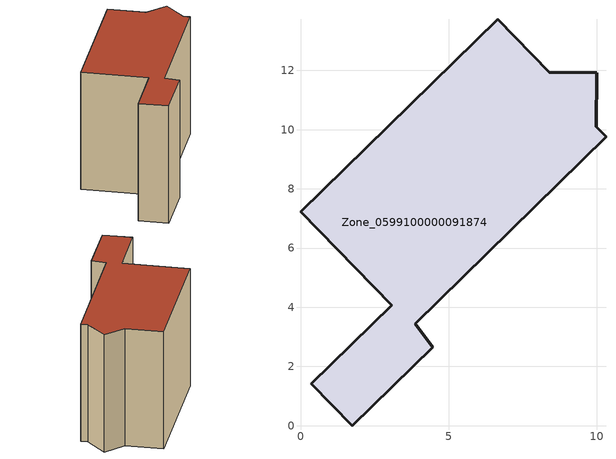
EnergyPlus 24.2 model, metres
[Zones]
Zone_0599100000091874
 floor ground (C_G): 3.08,4.07 0,7.23 6.67,13.73 8.41,11.94 10.01,11.93 9.99,10.1 10.32,9.76 3.87,3.44 4.46,2.65 1.74,0 0.36,1.41 z0
 wall outside (C_F): 0.36,1.41 1.74,0 4.46,2.65 3.87,3.44 10.32,9.76 9.99,10.1 10.01,11.93 8.41,11.94 6.67,13.73 0,7.23 3.08,4.07 0.36,1.41 z0:8.26
 roof outside (C_R): 10.01,11.93 8.41,11.94 6.67,13.73 0,7.23 3.08,4.07 0.36,1.41 1.74,0 4.46,2.65 3.87,3.44 10.32,9.76 9.99,10.1 z8.26
[BUILDING]
Pand.0599100000091874: North Axis=0; Terrain=City; Loads Convergence Tolerance Value=0.04; Temperature Convergence Tolerance Value=0.4; Solar Distribution=FullExterior; Maximum Number of Warmup Days=25; Minimum Number of Warmup Days=1
[Site:Location]
Rotterdam.The.Hague.AP_ZH_NLD Design_Conditions: Latitude=51.96; Longitude=4.45; Time Zone=1; Elevation=-4.5
[SITE:GROUNDTEMPERATURE:BUILDINGSURFACE]
18, 18, 18, 18, 18, 18, 18, 18, 18, 18, 18, 18
[MATERIAL] Thermal Absorptance=0.9; Solar Absorptance=0.7; Visible Absorptance=0.7
Name | Roughness | Thickness | Conductivity | Density | Specific Heat
G.TI.1975-1991 | MediumSmooth | 0.15 | 0.288461 | 540 | 1210
F.TI.1975-1991 | Rough | 0.3 | 0.230769 | 1920 | 840
R.TI.1975-1991 | MediumRough | 0.2 | 0.153846 | 1500 | 1000
[CONSTRUCTION]
C_G: G.TI.1975-1991
C_F: F.TI.1975-1991
C_R: R.TI.1975-1991
[ZONE]
Zone_0599100000091874: Type=1; Multiplier=1; Ceiling Height=Autocalculate; Volume=Autocalculate; Floor Area=autocalculate; Part of Total Floor Area=Yes
[ZONEINFILTRATION:DESIGNFLOWRATE]
Infil_Zone_0599100000091874: Zone or ZoneList or Space or SpaceList=Zone_0599100000091874; Schedule=AlwaysOn; Design Flow Rate Calculation Method=Flow/Area; Flow Rate per Floor Area=0.003; Constant Term Coefficient=1; Temperature Term Coefficient=0; Velocity Term Coefficient=0; Velocity Squared Term Coefficient=0
[HVACTEMPLATE:ZONE:IDEALLOADSAIRSYSTEM]
Zone_0599100000091874: Maximum Heating Supply Air Temperature=50; Minimum Cooling Supply Air Temperature=13; Maximum Heating Supply Air Humidity Ratio=0.0156; Minimum Cooling Supply Air Humidity Ratio=0.0077; Heating Limit=NoLimit; Cooling Limit=NoLimit; Dehumidification Control Type=ConstantSensibleHeatRatio; Cooling Sensible Heat Ratio=0.7; Dehumidification Setpoint=60; Humidification Control Type=None; Humidification Setpoint=30; Outdoor Air Method=None; Outdoor Air Flow Rate per Person=0.00944; Outdoor Air Flow Rate per Zone Floor Area=0; Outdoor Air Flow Rate per Zone=0; Demand Controlled Ventilation Type=None; Outdoor Air Economizer Type=NoEconomizer; Heat Recovery Type=None; Sensible Heat Recovery Effectiveness=0.7; Latent Heat Recovery Effectiveness=0.65
[ZONECONTROL:THERMOSTAT]
ThermostatControl_Zone_0599100000091874: Zone or ZoneList=Zone_0599100000091874; Control Type Schedule=DualSetpointControlType; Control 1=Thermostat_Zone_0599100000091874; Temperature Difference Between Cutout And Setpoint=0
[THERMOSTATSETPOINT:DUALSETPOINT]
Thermostat_Zone_0599100000091874: Heating Setpoint Temperature Schedule=HeatingSetpoint_Zone_0599100000091874; Cooling Setpoint Temperature Schedule=CoolingSetpoint_Zone_0599100000091874
[SCHEDULE:COMPACT]
HeatingSetpoint_Zone_0599100000091874: Through: 12/31, For: AllDays, Until: 24:00, 21
CoolingSetpoint_Zone_0599100000091874: Through: 12/31, For: AllDays, Until: 24:00, 24
DualSetpointControlType: Through: 12/31, For: AllDays, Until: 24:00, 4
AlwaysOn: Through: 12/31, For: AllDays, Until: 24:00, 1
